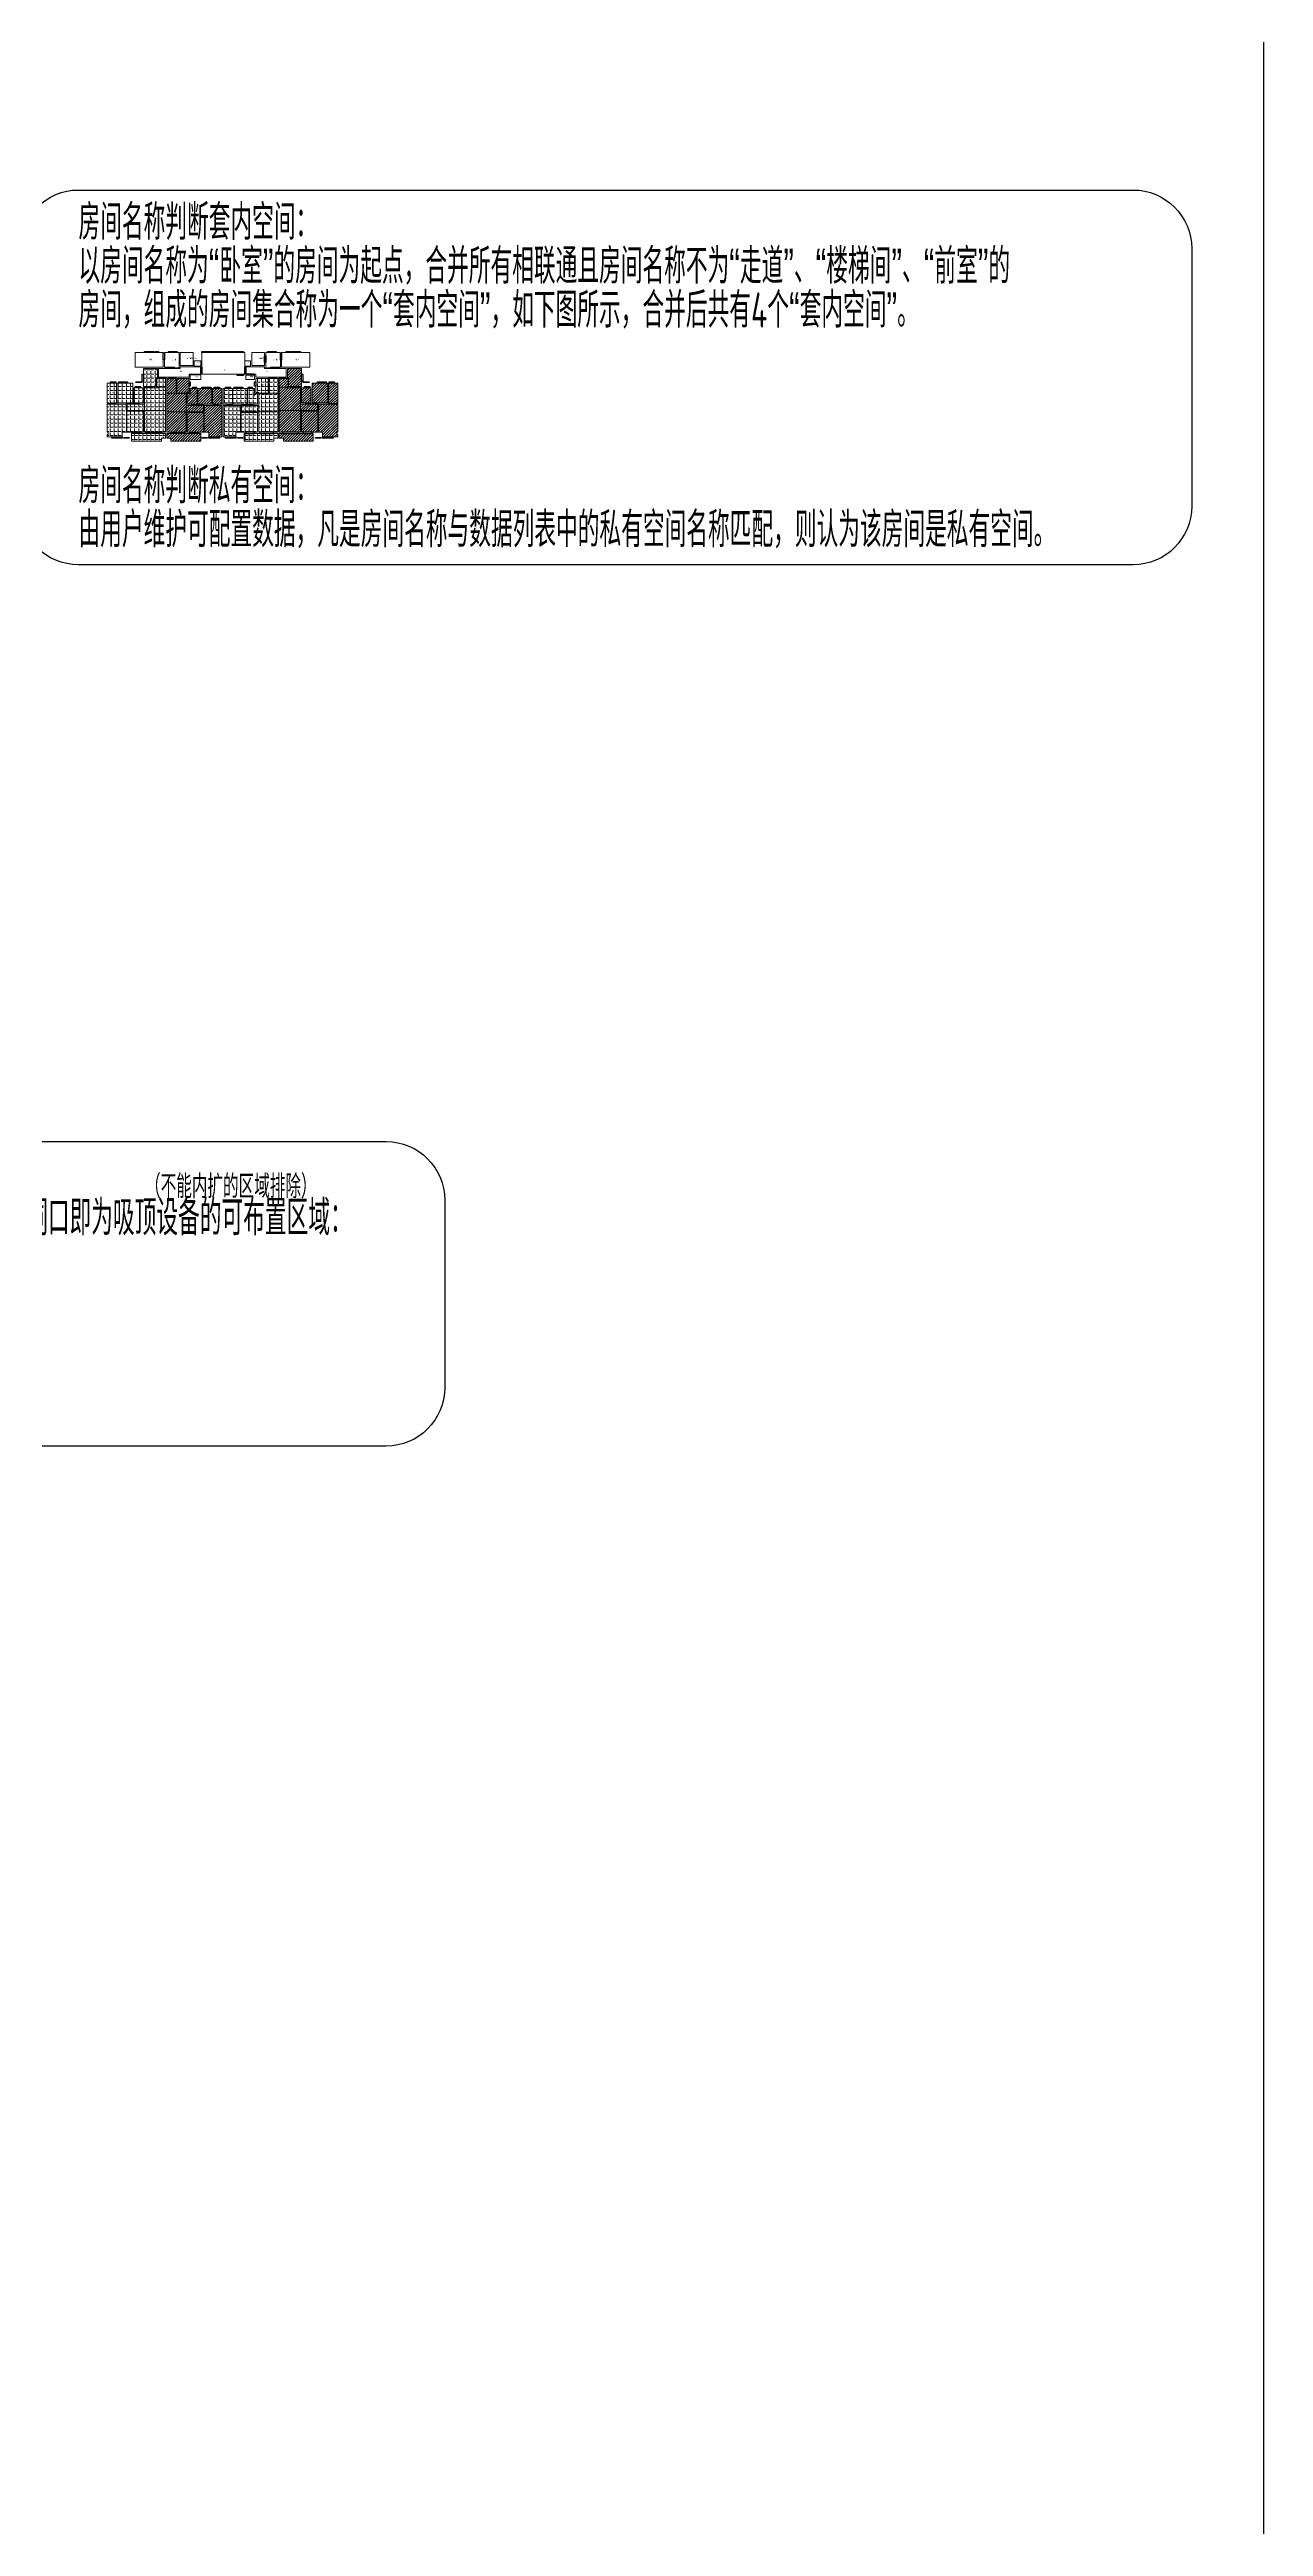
# Model space of a CAD drawing. Header units: millimetres. Extents: x 0 to 4164250, y 0 to 1261500.
# Drawn here: x 2320809 to 2528000, y 423000 to 845987 of the extents above; entities that cross this region are included whole.
import ezdxf
from ezdxf.enums import TextEntityAlignment as Align

# ---------------------------------------------------------------- set-up
doc = ezdxf.new("R2010")
doc.units = ezdxf.units.MM
doc.header["$LTSCALE"] = 1000
for name, color, linetype in [('AI-空间名称', 130, 'Continuous'), ('AI-窗', 6, 'Continuous'), ('AI-门', 4, 'Continuous'), ('C-SHET-SHET', 144, 'Continuous'), ('E-UNIV-DIAG', 2, 'Continuous'), ('E-UNIV-NOTE', 6, 'Continuous')]:
    doc.layers.add(name, color=color, linetype=linetype)
doc.layers.add('AI-空间框线', color=30, linetype='Continuous', lineweight=20)
doc.layers.add('套内', color=9, linetype='Continuous', lineweight=20)
doc.styles.add('TH-STYLE3', font='tssdeng.shx', dxfattribs={"width": 0.65, "bigfont": 'tssdchn.shx'})
pattern_1 = [(0, (2010518, -303284.76), (0, 698.5), [508, -190.5]), (90, (2010518, -303284.76), (-698.5, 4e-14), [508, -190.5])]
pattern_2 = [(45, (2010517.97, -303284.76), (-224.5064, 224.5064), [])]

msp = doc.modelspace()

# ---------------------------------------------------------------- hatches: boundary and pattern name
at = {"layer": '套内'}
h = msp.add_hatch(dxfattribs=at)
h.set_pattern_fill('ANGLE', color=256, scale=100)
h.set_pattern_definition(pattern_1)
h.paths.add_polyline_path([(2332214.74, 789026.69), (2332114.74, 789026.69), (2332114.74, 789026.69), (2331214.74, 789026.69), (2330614.74, 789026.69), (2330614.74, 785526.69), (2332214.74, 785526.69)])
h.paths.add_polyline_path([(2335014.74, 789026.69), (2334114.74, 789026.69), (2334114.74, 789026.69), (2332614.74, 789026.69), (2332314.74, 789026.69), (2332314.74, 785626.69), (2335014.74, 785626.69)])
h.paths.add_polyline_path([(2336814.74, 788226.69), (2336314.74, 788226.69), (2336314.74, 788226.69), (2335414.74, 788226.69), (2335214.74, 788226.69), (2335214.74, 785626.69), (2336814.74, 785626.69)])
h.paths.add_polyline_path([(2340614.74, 788326.69), (2339414.74, 788326.69), (2339414.74, 788226.69), (2338614.74, 788226.69), (2338614.74, 788226.69), (2337014.74, 788226.69), (2337014.74, 784326.69), (2340614.74, 784326.69)])
h.paths.add_polyline_path([(2340614.74, 784326.69), (2337014.74, 784326.69), (2337014.74, 780626.69), (2340614.74, 780626.69)])
h.paths.add_polyline_path([(2337014.74, 785426.69), (2334014.74, 785426.69), (2334014.74, 784326.69), (2337014.74, 784326.69)])
h.paths.add_polyline_path([(2336814.74, 784226.69), (2335064.74, 784226.69), (2335064.74, 784226.69), (2334164.74, 784226.69), (2334014.74, 784226.69), (2334014.74, 780626.69), (2336814.74, 780626.69)])
h.paths.add_polyline_path([(2333914.74, 784476.69), (2333914.74, 784476.69), (2333914.74, 785376.69), (2333914.74, 785426.69), (2332114.74, 785426.69), (2332114.74, 785426.69), (2331314.74, 785426.69), (2330614.74, 785426.69), (2330614.74, 780626.69), (2330814.74, 780626.69), (2330814.74, 780226.69), (2330614.74, 780226.69), (2330614.74, 779826.69), (2333214.74, 779826.69), (2333214.74, 780626.69), (2333914.74, 780626.69)])
h.paths.add_polyline_path([(2340614.74, 780426.69), (2334814.74, 780426.69), (2334814.74, 779126.69), (2339914.74, 779126.69), (2339914.74, 779626.69), (2340614.74, 779626.69)])
h.paths.add_polyline_path([(2340614.74, 789826.69), (2339414.74, 789826.69), (2339114.74, 789826.69), (2339114.74, 788326.69), (2340614.74, 788326.69)])
h.paths.add_polyline_path([(2339014.74, 789926.69), (2339214.74, 789926.69), (2339214.74, 791526.69), (2336814.74, 791526.69), (2336814.74, 788426.69), (2339014.74, 788426.69)])
h.paths.add_polyline_path([(2338776.32, 782435.75), (2339262.14, 782435.75), (2339262.14, 782719.21), (2338776.32, 782719.21)], flags=24)
h.paths.add_polyline_path([(2337975.85, 789931.02), (2338330.33, 789931.02), (2338330.33, 790223.94), (2337975.85, 790223.94)], flags=24)
h = msp.add_hatch(dxfattribs=at)
h.set_pattern_fill('ANSI31', color=256, scale=100)
h.set_pattern_definition(pattern_2)
h.paths.add_polyline_path([(2368414.74, 789026.69), (2368514.74, 789026.69), (2368514.74, 789026.69), (2369414.74, 789026.69), (2370014.74, 789026.69), (2370014.74, 785526.69), (2368414.74, 785526.69)])
h.paths.add_polyline_path([(2365614.74, 789026.69), (2366514.74, 789026.69), (2366514.74, 789026.69), (2368014.74, 789026.69), (2368314.74, 789026.69), (2368314.74, 785626.69), (2365614.74, 785626.69)])
h.paths.add_polyline_path([(2363814.74, 788226.69), (2364314.74, 788226.69), (2364314.74, 788226.69), (2365214.74, 788226.69), (2365414.74, 788226.69), (2365414.74, 785626.69), (2363814.74, 785626.69)])
h.paths.add_polyline_path([(2360014.74, 788326.69), (2361214.74, 788326.69), (2361214.74, 788226.69), (2362014.74, 788226.69), (2362014.74, 788226.69), (2363614.74, 788226.69), (2363614.74, 784326.69), (2360014.74, 784326.69)])
h.paths.add_polyline_path([(2360014.74, 784326.69), (2363614.74, 784326.69), (2363614.74, 780626.69), (2360014.74, 780626.69)])
h.paths.add_polyline_path([(2363614.74, 785426.69), (2366614.74, 785426.69), (2366614.74, 784326.69), (2363614.74, 784326.69)])
h.paths.add_polyline_path([(2363814.74, 784226.69), (2365564.74, 784226.69), (2365564.74, 784226.69), (2366464.74, 784226.69), (2366614.74, 784226.69), (2366614.74, 780626.69), (2363814.74, 780626.69)])
h.paths.add_polyline_path([(2366714.74, 784476.69), (2366714.74, 784476.69), (2366714.74, 785376.69), (2366714.74, 785426.69), (2368514.74, 785426.69), (2368514.74, 785426.69), (2369314.74, 785426.69), (2370014.74, 785426.69), (2370014.74, 780626.69), (2369814.74, 780626.69), (2369814.74, 780226.69), (2370014.74, 780226.69), (2370014.74, 779826.69), (2367414.74, 779826.69), (2367414.74, 780626.69), (2366714.74, 780626.69)])
h.paths.add_polyline_path([(2360014.74, 780426.69), (2365814.74, 780426.69), (2365814.74, 779126.69), (2360714.74, 779126.69), (2360714.74, 779626.69), (2360014.74, 779626.69)])
h.paths.add_polyline_path([(2360014.74, 789826.69), (2361214.74, 789826.69), (2361514.74, 789826.69), (2361514.74, 788326.69), (2360014.74, 788326.69)])
h.paths.add_polyline_path([(2361614.74, 789926.69), (2361414.74, 789926.69), (2361414.74, 791526.69), (2363814.74, 791526.69), (2363814.74, 788426.69), (2361614.74, 788426.69)])
h.paths.add_polyline_path([(2361853.17, 782435.75), (2361367.34, 782435.75), (2361367.34, 782719.21), (2361853.17, 782719.21)], flags=24)
h.paths.add_polyline_path([(2362653.64, 789931.02), (2362299.15, 789931.02), (2362299.15, 790223.94), (2362653.64, 790223.94)], flags=24)
h = msp.add_hatch(dxfattribs=at)
h.set_pattern_fill('ANSI31', color=256, scale=100)
h.set_pattern_definition(pattern_2)
h.paths.add_polyline_path([(2344614.74, 788526.69), (2344614.74, 788526.69), (2344614.74, 789226.69), (2344614.74, 789826.69), (2342514.74, 789826.69), (2342514.74, 787326.69), (2344114.74, 787326.69), (2344114.74, 787426.69), (2344614.74, 787426.69)])
h.paths.add_polyline_path([(2342414.74, 789826.69), (2342314.74, 789826.69), (2342314.74, 789826.69), (2341217.24, 789826.69), (2340814.74, 789826.69), (2340814.74, 787326.69), (2342414.74, 787326.69)])
h.paths.add_polyline_path([(2344114.74, 787226.69), (2342514.74, 787226.69), (2342414.74, 787226.69), (2342414.74, 787326.69), (2341164.74, 787326.69), (2341164.74, 787226.69), (2340814.74, 787226.69), (2340814.74, 784126.69), (2344114.74, 784126.69), (2344114.74, 785226.69)])
h.paths.add_polyline_path([(2347114.74, 785226.69), (2344114.74, 785226.69), (2344114.74, 784126.69), (2346114.74, 784126.69), (2346114.74, 784126.69), (2347014.74, 784126.69), (2347114.74, 784126.69)])
h.paths.add_polyline_path([(2344114.74, 784126.69), (2344114.74, 784126.69), (2340814.74, 784126.69), (2340814.74, 780626.69), (2344114.74, 780626.69)])
h.paths.add_polyline_path([(2347114.74, 784026.69), (2347014.74, 784026.69), (2347014.74, 784026.69), (2346114.74, 784026.69), (2344314.74, 784026.69), (2344314.74, 780626.69), (2347114.74, 780626.69)])
h.paths.add_polyline_path([(2346614.74, 780426.69), (2340814.74, 780426.69), (2340814.74, 779626.69), (2341514.74, 779626.69), (2341514.74, 779126.69), (2346614.74, 779126.69)])
h.paths.add_polyline_path([(2350189.74, 783126.69), (2350214.74, 783126.69), (2350214.74, 785226.69), (2349514.74, 785226.69), (2349514.74, 785226.69), (2348714.74, 785226.69), (2347214.74, 785226.69), (2347214.74, 780626.69), (2348014.74, 780626.69), (2348014.74, 779826.69), (2350214.74, 779826.69), (2350214.74, 780426.69), (2350189.74, 780426.69)])
h.paths.add_polyline_path([(2350214.74, 788126.69), (2349814.74, 788126.69), (2349814.74, 788126.69), (2348914.74, 788126.69), (2348614.74, 788126.69), (2348614.74, 785426.69), (2350214.74, 785426.69)])
h.paths.add_polyline_path([(2348514.74, 788126.69), (2348314.74, 788126.69), (2348314.74, 788126.69), (2346814.74, 788126.69), (2346114.74, 788126.69), (2346114.74, 785426.69), (2348514.74, 785426.69)])
h.paths.add_polyline_path([(2346014.74, 788126.69), (2345914.74, 788126.69), (2345914.74, 788126.69), (2345214.74, 788126.69), (2344814.74, 788126.69), (2344814.74, 787226.69), (2344314.74, 787226.69), (2344314.74, 785426.69), (2346014.74, 785426.69)])
h.paths.add_polyline_path([(2342422.85, 785628.66), (2342778.92, 785628.66), (2342778.92, 785926.3), (2342422.85, 785926.3)], flags=24)
h = msp.add_hatch(dxfattribs=at)
h.set_pattern_fill('ANGLE', color=256, scale=100)
h.set_pattern_definition(pattern_1)
h.paths.add_polyline_path([(2356014.74, 788526.69), (2356014.74, 788526.69), (2356014.74, 789226.69), (2356014.74, 789826.69), (2358114.74, 789826.69), (2358114.74, 787326.69), (2356514.74, 787326.69), (2356514.74, 787426.69), (2356014.74, 787426.69)])
h.paths.add_polyline_path([(2358214.74, 789826.69), (2358314.74, 789826.69), (2358314.74, 789826.69), (2359412.24, 789826.69), (2359814.74, 789826.69), (2359814.74, 787326.69), (2358214.74, 787326.69)])
h.paths.add_polyline_path([(2356514.74, 787226.69), (2358114.74, 787226.69), (2358214.74, 787226.69), (2358214.74, 787326.69), (2359464.74, 787326.69), (2359464.74, 787226.69), (2359814.74, 787226.69), (2359814.74, 784126.69), (2356514.74, 784126.69), (2356514.74, 785226.69)])
h.paths.add_polyline_path([(2353514.74, 785226.69), (2356514.74, 785226.69), (2356514.74, 784126.69), (2354514.74, 784126.69), (2354514.74, 784126.69), (2353614.74, 784126.69), (2353514.74, 784126.69)])
h.paths.add_polyline_path([(2356514.74, 784126.69), (2356514.74, 784126.69), (2359814.74, 784126.69), (2359814.74, 780626.69), (2356514.74, 780626.69)])
h.paths.add_polyline_path([(2353514.74, 784026.69), (2353614.74, 784026.69), (2353614.74, 784026.69), (2354514.74, 784026.69), (2356314.74, 784026.69), (2356314.74, 780626.69), (2353514.74, 780626.69)])
h.paths.add_polyline_path([(2354014.74, 780426.69), (2359814.74, 780426.69), (2359814.74, 779626.69), (2359114.74, 779626.69), (2359114.74, 779126.69), (2354014.74, 779126.69)])
h.paths.add_polyline_path([(2350439.74, 783126.69), (2350414.74, 783126.69), (2350414.74, 785226.69), (2351114.74, 785226.69), (2351114.74, 785226.69), (2351914.74, 785226.69), (2353414.74, 785226.69), (2353414.74, 780626.69), (2352614.74, 780626.69), (2352614.74, 779826.69), (2350414.74, 779826.69), (2350414.74, 780426.69), (2350439.74, 780426.69)])
h.paths.add_polyline_path([(2350414.74, 788126.69), (2350814.74, 788126.69), (2350814.74, 788126.69), (2351714.74, 788126.69), (2352014.74, 788126.69), (2352014.74, 785426.69), (2350414.74, 785426.69)])
h.paths.add_polyline_path([(2352114.74, 788126.69), (2352314.74, 788126.69), (2352314.74, 788126.69), (2353814.74, 788126.69), (2354514.74, 788126.69), (2354514.74, 785426.69), (2352114.74, 785426.69)])
h.paths.add_polyline_path([(2354614.74, 788126.69), (2354714.74, 788126.69), (2354714.74, 788126.69), (2355414.74, 788126.69), (2355814.74, 788126.69), (2355814.74, 787226.69), (2356314.74, 787226.69), (2356314.74, 785426.69), (2354614.74, 785426.69)])
h.paths.add_polyline_path([(2358206.63, 785628.66), (2357850.57, 785628.66), (2357850.57, 785926.3), (2358206.63, 785926.3)], flags=24)

# ---------------------------------------------------------------- linework, layer by layer
at = {"layer": 'AI-空间框线'}
for points in [[(2340214.74, 791726.69), (2335414.74, 791726.69), (2335414.74, 794226.69), (2340214.74, 794226.69)], [(2336814.74, 791526.69), (2339214.74, 791526.69), (2339214.74, 789926.69), (2339014.74, 789926.69), (2339014.74, 788426.69), (2336814.74, 788426.69), (2336814.74, 791526.69)], [(2339414.74, 791526.69), (2343114.74, 791526.69), (2343114.74, 791826.69), (2346614.74, 791826.69), (2346614.74, 790526.69), (2344614.74, 790526.69), (2344614.74, 790026.69), (2339414.74, 790026.69), (2339414.74, 791526.69)], [(2340414.74, 794226.69), (2342914.74, 794226.69), (2342914.74, 791626.69), (2342114.74, 791626.69), (2342114.74, 791726.69), (2340414.74, 791726.69), (2340414.74, 794226.69)], [(2343114.74, 792026.69), (2345314.74, 792026.69), (2345314.74, 794226.69), (2343114.74, 794226.69)], [(2345514.74, 792826.69), (2346614.74, 792826.69), (2346614.74, 791926.69), (2345514.74, 791926.69), (2345514.74, 792826.69)], [(2346814.74, 794226.69), (2354114.74, 794226.69), (2354114.74, 790526.69), (2346814.74, 790526.69)], [(2354114.74, 792826.69), (2355114.74, 792826.69), (2355114.74, 791926.69), (2354114.74, 791926.69), (2354114.74, 792826.69)], [(2357514.74, 791526.69), (2361214.74, 791526.69), (2361214.74, 790026.69), (2356014.74, 790026.69), (2356014.74, 790526.69), (2354314.74, 790526.69), (2354314.74, 791826.69), (2357514.74, 791826.69), (2357514.74, 791526.69)], [(2355314.74, 792026.69), (2357514.74, 792026.69), (2357514.74, 794226.69), (2355314.74, 794226.69)], [(2357714.74, 794226.69), (2360214.74, 794226.69), (2360214.74, 791726.69), (2358514.74, 791726.69), (2358514.74, 791626.69), (2357714.74, 791626.69), (2357714.74, 794226.69)], [(2360414.74, 791726.69), (2365214.74, 791726.69), (2365214.74, 794226.69), (2360414.74, 794226.69)], [(2361414.74, 791526.69), (2363814.74, 791526.69), (2363814.74, 788426.69), (2361614.74, 788426.69), (2361614.74, 789926.69), (2361414.74, 789926.69), (2361414.74, 791526.69)], [(2330614.74, 789026.69), (2332214.74, 789026.69), (2332214.74, 785526.69), (2330614.74, 785526.69), (2330614.74, 789026.69)], [(2332314.74, 789026.69), (2335014.74, 789026.69), (2335014.74, 785626.69), (2332314.74, 785626.69), (2332314.74, 789026.69)], [(2335214.74, 788226.69), (2336814.74, 788226.69), (2336814.74, 785626.69), (2335214.74, 785626.69), (2335214.74, 788226.69)], [(2340614.74, 788326.69), (2340614.74, 784326.69), (2337014.74, 784326.69), (2337014.74, 788226.69), (2339414.74, 788226.69), (2339414.74, 788326.69)], [(2340614.74, 788326.69), (2340614.74, 789826.69), (2339114.74, 789826.69), (2339114.74, 788326.69)], [(2342414.74, 787326.69), (2340814.74, 787326.69), (2340814.74, 789826.69), (2342414.74, 789826.69)], [(2344114.74, 784126.69), (2340814.74, 784126.69), (2340814.74, 787226.69), (2341164.74, 787226.69), (2341164.74, 787326.69), (2342414.74, 787326.69), (2342414.74, 787226.69), (2344114.74, 787226.69)], [(2342514.74, 789826.69), (2344614.74, 789826.69), (2344614.74, 787426.69), (2344114.74, 787426.69), (2344114.74, 787326.69), (2342514.74, 787326.69), (2342514.74, 789826.69)], [(2344814.74, 788126.69), (2346014.74, 788126.69), (2346014.74, 785426.69), (2344314.74, 785426.69), (2344314.74, 787226.69), (2344814.74, 787226.69), (2344814.74, 788126.69)], [(2344814.74, 790426.69), (2346614.74, 790426.69), (2346614.74, 789626.69), (2344814.74, 789626.69), (2344814.74, 790426.69)], [(2346114.74, 788126.69), (2348514.74, 788126.69), (2348514.74, 785426.69), (2346114.74, 785426.69), (2346114.74, 788126.69)], [(2348614.74, 788126.69), (2350214.74, 788126.69), (2350214.74, 785426.69), (2348614.74, 785426.69), (2348614.74, 788126.69)], [(2350414.74, 788126.69), (2352014.74, 788126.69), (2352014.74, 785426.69), (2350414.74, 785426.69), (2350414.74, 788126.69)], [(2352114.74, 788126.69), (2354514.74, 788126.69), (2354514.74, 785426.69), (2352114.74, 785426.69), (2352114.74, 788126.69)], [(2354314.74, 790426.69), (2355814.74, 790426.69), (2355814.74, 789626.69), (2354314.74, 789626.69), (2354314.74, 790426.69)], [(2354614.74, 788126.69), (2355814.74, 788126.69), (2355814.74, 787226.69), (2356314.74, 787226.69), (2356314.74, 785426.69), (2354614.74, 785426.69), (2354614.74, 788126.69)], [(2356014.74, 789826.69), (2358114.74, 789826.69), (2358114.74, 787326.69), (2356514.74, 787326.69), (2356514.74, 787426.69), (2356014.74, 787426.69), (2356014.74, 789826.69)], [(2356514.74, 784126.69), (2359814.74, 784126.69), (2359814.74, 787226.69), (2359464.74, 787226.69), (2359464.74, 787326.69), (2358214.74, 787326.69), (2358214.74, 787226.69), (2356514.74, 787226.69)], [(2358214.74, 787326.69), (2359814.74, 787326.69), (2359814.74, 789826.69), (2358214.74, 789826.69)], [(2360014.74, 788326.69), (2360014.74, 789826.69), (2361514.74, 789826.69), (2361514.74, 788326.69)], [(2360014.74, 788326.69), (2360014.74, 784326.69), (2363614.74, 784326.69), (2363614.74, 788226.69), (2361214.74, 788226.69), (2361214.74, 788326.69)], [(2363814.74, 788226.69), (2365414.74, 788226.69), (2365414.74, 785626.69), (2363814.74, 785626.69), (2363814.74, 788226.69)], [(2365614.74, 789026.69), (2368314.74, 789026.69), (2368314.74, 785626.69), (2365614.74, 785626.69), (2365614.74, 789026.69)], [(2368414.74, 789026.69), (2370014.74, 789026.69), (2370014.74, 785526.69), (2368414.74, 785526.69), (2368414.74, 789026.69)], [(2330614.74, 785426.69), (2333914.74, 785426.69), (2333914.74, 780626.69), (2333214.74, 780626.69), (2333214.74, 779826.69), (2330614.74, 779826.69), (2330614.74, 780226.69), (2330814.74, 780226.69), (2330814.74, 780626.69), (2330614.74, 780626.69), (2330614.74, 785426.69)], [(2337014.74, 785426.69), (2334014.74, 785426.69), (2334014.74, 784326.69), (2337014.74, 784326.69)], [(2334014.74, 784226.69), (2336814.74, 784226.69), (2336814.74, 780626.69), (2334014.74, 780626.69), (2334014.74, 784226.69)], [(2337014.74, 784326.69), (2340614.74, 784326.69), (2340614.74, 780626.69), (2337014.74, 780626.69), (2337014.74, 784326.69)], [(2340814.74, 784126.69), (2344114.74, 784126.69), (2344114.74, 780626.69), (2340814.74, 780626.69)], [(2344114.74, 785226.69), (2347114.74, 785226.69), (2347114.74, 784126.69), (2344114.74, 784126.69)], [(2344314.74, 784026.69), (2347114.74, 784026.69), (2347114.74, 780626.69), (2344314.74, 780626.69), (2344314.74, 784026.69)], [(2347214.74, 785226.69), (2350214.74, 785226.69), (2350214.74, 783126.69), (2350189.74, 783126.69), (2350189.74, 780426.69), (2350214.74, 780426.69), (2350214.74, 779826.69), (2348014.74, 779826.69), (2348014.74, 780626.69), (2347214.74, 780626.69), (2347214.74, 785226.69)], [(2350414.74, 785226.69), (2353414.74, 785226.69), (2353414.74, 780626.69), (2352614.74, 780626.69), (2352614.74, 779826.69), (2350414.74, 779826.69), (2350414.74, 780426.69), (2350439.74, 780426.69), (2350439.74, 783126.69), (2350414.74, 783126.69), (2350414.74, 785226.69)], [(2356514.74, 785226.69), (2353514.74, 785226.69), (2353514.74, 784126.69), (2356514.74, 784126.69)], [(2353514.74, 784026.69), (2356314.74, 784026.69), (2356314.74, 780626.69), (2353514.74, 780626.69), (2353514.74, 784026.69)], [(2359814.74, 784126.69), (2356514.74, 784126.69), (2356514.74, 780626.69), (2359814.74, 780626.69)], [(2363614.74, 784326.69), (2360014.74, 784326.69), (2360014.74, 780626.69), (2363614.74, 780626.69), (2363614.74, 784326.69)], [(2363614.74, 785426.69), (2366614.74, 785426.69), (2366614.74, 784326.69), (2363614.74, 784326.69)], [(2363814.74, 784226.69), (2366614.74, 784226.69), (2366614.74, 780626.69), (2363814.74, 780626.69), (2363814.74, 784226.69)], [(2366714.74, 785426.69), (2370014.74, 785426.69), (2370014.74, 780626.69), (2369814.74, 780626.69), (2369814.74, 780226.69), (2370014.74, 780226.69), (2370014.74, 779826.69), (2367414.74, 779826.69), (2367414.74, 780626.69), (2366714.74, 780626.69), (2366714.74, 785426.69)], [(2334814.74, 780426.69), (2340614.74, 780426.69), (2340614.74, 779626.69), (2339914.74, 779626.69), (2339914.74, 779126.69), (2334814.74, 779126.69)], [(2346614.74, 780426.69), (2340814.74, 780426.69), (2340814.74, 779626.69), (2341514.74, 779626.69), (2341514.74, 779126.69), (2346614.74, 779126.69)], [(2354014.74, 780426.69), (2359814.74, 780426.69), (2359814.74, 779626.69), (2359114.74, 779626.69), (2359114.74, 779126.69), (2354014.74, 779126.69)], [(2365814.74, 780426.69), (2360014.74, 780426.69), (2360014.74, 779626.69), (2360714.74, 779626.69), (2360714.74, 779126.69), (2365814.74, 779126.69)]]:
    msp.add_lwpolyline(points, close=True, dxfattribs=at)
at = {"layer": 'AI-窗', "color": 6}
for points in [[(2337014.74, 794426.69), (2338614.74, 794426.69), (2338614.74, 794226.69), (2337014.74, 794226.69), (2337014.74, 794426.69)], [(2338814.74, 794426.69), (2339414.74, 794426.69), (2339414.74, 794226.69), (2338814.74, 794226.69), (2338814.74, 794426.69)], [(2349414.74, 794226.69), (2346814.74, 794226.69), (2346814.74, 794426.69), (2349414.74, 794426.69), (2349414.74, 794226.69)], [(2353914.74, 794226.69), (2351214.74, 794226.69), (2351214.74, 794426.69), (2353914.74, 794426.69), (2353914.74, 794226.69)], [(2361814.74, 794226.69), (2361214.74, 794226.69), (2361214.74, 794426.69), (2361814.74, 794426.69), (2361814.74, 794226.69)], [(2363614.74, 794226.69), (2362014.74, 794226.69), (2362014.74, 794426.69), (2363614.74, 794426.69), (2363614.74, 794226.69)], [(2332114.74, 789026.69), (2331214.74, 789026.69), (2331214.74, 789226.69), (2332114.74, 789226.69), (2332114.74, 789026.69)], [(2334114.74, 789026.69), (2332614.74, 789026.69), (2332614.74, 789226.69), (2334114.74, 789226.69), (2334114.74, 789026.69)], [(2336314.74, 788226.69), (2335414.74, 788226.69), (2335414.74, 788426.69), (2336314.74, 788426.69), (2336314.74, 788226.69)], [(2336534.74, 789126.69), (2335514.74, 789126.69), (2335514.74, 789226.69), (2336534.74, 789226.69), (2336534.74, 789126.69)], [(2336614.74, 789326.69), (2336614.74, 790526.69), (2336814.74, 790526.69), (2336814.74, 789326.69), (2336614.74, 789326.69)], [(2344614.74, 788526.69), (2344614.74, 789226.69), (2344814.74, 789226.69), (2344814.74, 788526.69), (2344614.74, 788526.69)], [(2345214.74, 788326.69), (2345914.74, 788326.69), (2345914.74, 788126.69), (2345214.74, 788126.69), (2345214.74, 788326.69)], [(2348314.74, 788126.69), (2346814.74, 788126.69), (2346814.74, 788326.69), (2348314.74, 788326.69), (2348314.74, 788126.69)], [(2349814.74, 788126.69), (2348914.74, 788126.69), (2348914.74, 788326.69), (2349814.74, 788326.69), (2349814.74, 788126.69)], [(2351714.74, 788126.69), (2350814.74, 788126.69), (2350814.74, 788326.69), (2351714.74, 788326.69), (2351714.74, 788126.69)], [(2353814.74, 788126.69), (2352314.74, 788126.69), (2352314.74, 788326.69), (2353814.74, 788326.69), (2353814.74, 788126.69)], [(2355414.74, 788126.69), (2354714.74, 788126.69), (2354714.74, 788326.69), (2355414.74, 788326.69), (2355414.74, 788126.69)], [(2355814.74, 788526.69), (2355814.74, 789226.69), (2356014.74, 789226.69), (2356014.74, 788526.69), (2355814.74, 788526.69)], [(2363814.74, 789326.69), (2363814.74, 790526.69), (2364014.74, 790526.69), (2364014.74, 789326.69), (2363814.74, 789326.69)], [(2364094.74, 789226.69), (2365114.74, 789226.69), (2365114.74, 789126.69), (2364094.74, 789126.69), (2364094.74, 789226.69)], [(2365214.74, 788226.69), (2364314.74, 788226.69), (2364314.74, 788426.69), (2365214.74, 788426.69), (2365214.74, 788226.69)], [(2368014.74, 789026.69), (2366514.74, 789026.69), (2366514.74, 789226.69), (2368014.74, 789226.69), (2368014.74, 789026.69)], [(2369414.74, 789026.69), (2368514.74, 789026.69), (2368514.74, 789226.69), (2369414.74, 789226.69), (2369414.74, 789026.69)], [(2333214.74, 779626.69), (2331414.74, 779626.69), (2331414.74, 779826.69), (2333214.74, 779826.69), (2333214.74, 779626.69)], [(2334414.74, 779626.69), (2333494.74, 779626.69), (2333494.74, 779726.69), (2334414.74, 779726.69), (2334414.74, 779626.69)], [(2347734.74, 779626.69), (2346814.74, 779626.69), (2346814.74, 779726.69), (2347734.74, 779726.69), (2347734.74, 779626.69)], [(2349814.74, 779626.69), (2348014.74, 779626.69), (2348014.74, 779826.69), (2349814.74, 779826.69), (2349814.74, 779626.69)], [(2352614.74, 779626.69), (2350814.74, 779626.69), (2350814.74, 779826.69), (2352614.74, 779826.69), (2352614.74, 779626.69)], [(2353814.74, 779626.69), (2352894.74, 779626.69), (2352894.74, 779726.69), (2353814.74, 779726.69), (2353814.74, 779626.69)], [(2367134.74, 779626.69), (2366214.74, 779626.69), (2366214.74, 779726.69), (2367134.74, 779726.69), (2367134.74, 779626.69)], [(2369214.74, 779626.69), (2367414.74, 779626.69), (2367414.74, 779826.69), (2369214.74, 779826.69), (2369214.74, 779626.69)]]:
    msp.add_lwpolyline(points, dxfattribs=at)
at = {"layer": 'AI-门', "color": 4}
for points in [[(2340214.74, 794176.69), (2340414.74, 794176.69), (2340414.74, 792976.69), (2340214.74, 792976.69), (2340214.74, 794176.69)], [(2342014.74, 791726.69), (2342014.74, 791526.69), (2340514.74, 791526.69), (2340514.74, 791726.69), (2342014.74, 791726.69)], [(2342614.74, 794426.69), (2342614.74, 794226.69), (2341114.74, 794226.69), (2341114.74, 794426.69), (2342614.74, 794426.69)], [(2343114.74, 793676.69), (2342914.74, 793676.69), (2342914.74, 792576.69), (2343114.74, 792576.69)], [(2345514.74, 791926.69), (2346414.74, 791926.69), (2346414.74, 791828.69), (2345514.74, 791828.69)], [(2346614.74, 791726.69), (2346814.74, 791726.69), (2346814.74, 790626.69), (2346614.74, 790626.69)], [(2351214.74, 794426.69), (2351214.74, 794226.69), (2349414.74, 794226.69), (2349414.74, 794426.69), (2351214.74, 794426.69)], [(2354114.74, 791726.69), (2354314.74, 791726.69), (2354314.74, 790626.69), (2354114.74, 790626.69), (2354114.74, 791726.69)], [(2354314.74, 791926.69), (2354914.74, 791926.69), (2354914.74, 791826.69), (2354314.74, 791826.69)], [(2357714.74, 793676.69), (2357514.74, 793676.69), (2357514.74, 792576.69), (2357714.74, 792576.69)], [(2357514.74, 793676.69), (2357714.74, 793676.69), (2357714.74, 792576.69), (2357514.74, 792576.69)], [(2359514.74, 794426.69), (2359514.74, 794226.69), (2358014.74, 794226.69), (2358014.74, 794426.69), (2359514.74, 794426.69)], [(2360114.74, 791726.69), (2360114.74, 791526.69), (2358614.74, 791526.69), (2358614.74, 791726.69), (2360114.74, 791726.69)], [(2360214.74, 794176.69), (2360414.74, 794176.69), (2360414.74, 792976.69), (2360214.74, 792976.69), (2360214.74, 794176.69)], [(2337017.24, 788226.69), (2337017.24, 788426.69), (2338614.74, 788426.69), (2338614.74, 788226.69), (2337017.24, 788226.69)], [(2339414.74, 790026.69), (2340614.74, 790026.69), (2340614.74, 789826.69), (2339414.74, 789826.69)], [(2341217.24, 789826.69), (2341217.24, 790026.69), (2342314.74, 790026.69), (2342314.74, 789826.69), (2341217.24, 789826.69)], [(2342514.74, 787226.69), (2342514.74, 787326.69), (2344112.24, 787326.69), (2344112.24, 787226.69)], [(2345114.74, 790526.69), (2346314.74, 790526.69), (2346314.74, 790426.69), (2345114.74, 790426.69)], [(2353914.74, 790526.69), (2353914.74, 790326.69), (2352814.74, 790326.69), (2352814.74, 790526.69), (2353914.74, 790526.69)], [(2355664.74, 790526.69), (2354464.74, 790526.69), (2354464.74, 790426.69), (2355664.74, 790426.69)], [(2358114.74, 787326.69), (2358114.74, 787226.69), (2356517.24, 787226.69), (2356517.24, 787326.69), (2358114.74, 787326.69)], [(2359412.24, 790026.69), (2359412.24, 789826.69), (2358314.74, 789826.69), (2358314.74, 790026.69), (2359412.24, 790026.69)], [(2360064.74, 790026.69), (2361164.74, 790026.69), (2361164.74, 789826.69), (2360064.74, 789826.69)], [(2363612.24, 788426.69), (2363612.24, 788226.69), (2362014.74, 788226.69), (2362014.74, 788426.69), (2363612.24, 788426.69)], [(2332114.74, 785526.69), (2332114.74, 785426.69), (2331314.74, 785426.69), (2331314.74, 785526.69), (2332114.74, 785526.69)], [(2333914.74, 785376.69), (2334014.74, 785376.69), (2334014.74, 784476.69), (2333914.74, 784476.69), (2333914.74, 785376.69)], [(2334964.74, 785626.69), (2334964.74, 785426.69), (2334064.74, 785426.69), (2334064.74, 785626.69), (2334964.74, 785626.69)], [(2335064.74, 784326.69), (2335064.74, 784226.69), (2334164.74, 784226.69), (2334164.74, 784326.69), (2335064.74, 784326.69)], [(2336064.74, 785626.69), (2336064.74, 785426.69), (2335264.74, 785426.69), (2335264.74, 785626.69), (2336064.74, 785626.69)], [(2345914.74, 785426.69), (2345914.74, 785226.69), (2345114.74, 785226.69), (2345114.74, 785426.69), (2345914.74, 785426.69)], [(2347014.74, 784126.69), (2347014.74, 784026.69), (2346114.74, 784026.69), (2346114.74, 784126.69), (2347014.74, 784126.69)], [(2347064.74, 785426.69), (2347064.74, 785226.69), (2346164.74, 785226.69), (2346164.74, 785426.69), (2347064.74, 785426.69)], [(2347114.74, 785126.69), (2347214.74, 785126.69), (2347214.74, 784226.69), (2347114.74, 784226.69), (2347114.74, 785126.69)], [(2349514.74, 785426.69), (2349514.74, 785226.69), (2348714.74, 785226.69), (2348714.74, 785426.69), (2349514.74, 785426.69)], [(2351914.74, 785426.69), (2351914.74, 785226.69), (2351114.74, 785226.69), (2351114.74, 785426.69), (2351914.74, 785426.69)], [(2353414.74, 785126.69), (2353514.74, 785126.69), (2353514.74, 784226.69), (2353414.74, 784226.69), (2353414.74, 785126.69)], [(2354464.74, 785426.69), (2354464.74, 785226.69), (2353564.74, 785226.69), (2353564.74, 785426.69), (2354464.74, 785426.69)], [(2354514.74, 784126.69), (2354514.74, 784026.69), (2353614.74, 784026.69), (2353614.74, 784126.69), (2354514.74, 784126.69)], [(2354714.74, 785226.69), (2354714.74, 785426.69), (2355514.74, 785426.69), (2355514.74, 785226.69), (2354714.74, 785226.69)], [(2365364.74, 785626.69), (2365364.74, 785426.69), (2364564.74, 785426.69), (2364564.74, 785626.69), (2365364.74, 785626.69)], [(2366464.74, 784326.69), (2366464.74, 784226.69), (2365564.74, 784226.69), (2365564.74, 784326.69), (2366464.74, 784326.69)], [(2366564.74, 785626.69), (2366564.74, 785426.69), (2365664.74, 785426.69), (2365664.74, 785626.69), (2366564.74, 785626.69)], [(2366614.74, 785376.69), (2366714.74, 785376.69), (2366714.74, 784476.69), (2366614.74, 784476.69), (2366614.74, 785376.69)], [(2369314.74, 785526.69), (2369314.74, 785426.69), (2368514.74, 785426.69), (2368514.74, 785526.69), (2369314.74, 785526.69)], [(2336412.24, 780626.69), (2336412.24, 780426.69), (2334914.74, 780426.69), (2334914.74, 780626.69), (2336412.24, 780626.69)], [(2339912.24, 780626.69), (2339912.24, 780426.69), (2337214.74, 780426.69), (2337214.74, 780626.69), (2339912.24, 780626.69)], [(2341517.24, 780426.69), (2341517.24, 780626.69), (2343914.74, 780626.69), (2343914.74, 780426.69), (2341517.24, 780426.69)], [(2344717.24, 780426.69), (2344717.24, 780626.69), (2346214.74, 780626.69), (2346214.74, 780426.69), (2344717.24, 780426.69)], [(2355812.24, 780426.69), (2355812.24, 780626.69), (2354314.74, 780626.69), (2354314.74, 780426.69), (2355812.24, 780426.69)], [(2359012.24, 780426.69), (2359012.24, 780626.69), (2356614.74, 780626.69), (2356614.74, 780426.69), (2359012.24, 780426.69)], [(2360617.24, 780626.69), (2360617.24, 780426.69), (2363314.74, 780426.69), (2363314.74, 780626.69), (2360617.24, 780626.69)], [(2364117.24, 780626.69), (2364117.24, 780426.69), (2365614.74, 780426.69), (2365614.74, 780626.69), (2364117.24, 780626.69)]]:
    msp.add_lwpolyline(points, close=True, dxfattribs=at)
at = {"layer": 'C-SHET-SHET'}
msp.add_lwpolyline([(1933500, 1261500), (2528000, 1261500), (2528000, 0), (1933500, 0)], close=True, dxfattribs=at)
at = {"layer": 'E-UNIV-DIAG', "color": 3}
msp.add_lwpolyline([(2505750, 758000), (2325750, 758000, -0.414213562), (2315750, 768000), (2315750, 812000, -0.414213562), (2325750, 822000), (2505750, 822000, -0.414213562), (2515750, 812000), (2515750, 768000, -0.414213562)], format="xyb", close=True, dxfattribs=at)
at = {"layer": 'E-UNIV-DIAG'}
msp.add_lwpolyline([(2378250, 607500), (2198250, 607500, -0.414213562), (2188250, 617500), (2188250, 649500, -0.414213562), (2198250, 659500), (2378250, 659500, -0.414213562), (2388250, 649500), (2388250, 617500, -0.414213562)], format="xyb", close=True, dxfattribs=at)
at = {"layer": '套内'}
msp.add_lwpolyline([(2350414.74, 785426.69), (2350214.74, 785426.69)], dxfattribs=at)

# ---------------------------------------------------------------- texts
at = {"layer": 'AI-空间名称', "style": 'TH-STYLE3', "width": 0.7}
for s, p in [('楼梯间', (2337814.74, 792926.69)), ('合用前室', (2341664.74, 792926.69)), ('走道', (2343014.74, 790926.69)), ('消防电梯兼担架电梯', (2344214.74, 793126.69)), ('水井', (2346064.74, 792376.69)), ('门厅', (2350564.54, 791087.63)), ('弱电井', (2354614.74, 792376.69)), ('消防电梯兼无障碍', (2356414.74, 793126.69)), ('走道', (2357764.74, 790926.69)), ('合用前室', (2358964.74, 792926.69)), ('楼梯间', (2362814.74, 792926.69)), ('卫生间', (2331414.74, 787276.69)), ('卧室', (2333664.74, 787326.69)), ('卫生间', (2336014.74, 786926.69)), ('厨房', (2338014.74, 789976.69)), ('厨房', (2343564.74, 788576.69)), ('卫生间', (2345164.74, 786776.69)), ('强电井', (2345714.74, 790026.69)), ('书房', (2347314.74, 786776.69)), ('卫生间', (2349414.74, 786776.69)), ('卫生间', (2351214.74, 786776.69)), ('书房', (2353314.74, 786776.69)), ('水暖井', (2355064.74, 790026.69)), ('卫生间', (2355464.74, 786776.69)), ('厨房', (2357064.74, 788576.69)), ('厨房', (2362614.74, 789976.69)), ('卫生间', (2364614.74, 786926.69)), ('卧室', (2366964.74, 787326.69)), ('卫生间', (2369214.74, 787276.69)), ('卧室', (2332264.74, 782626.69)), ('卧室', (2335414.74, 782426.69)), ('起居室', (2338814.74, 782476.69)), ('餐厅', (2338814.74, 786326.69)), ('起居室', (2342464.74, 782376.69)), ('餐厅', (2342464.74, 785676.69)), ('卧室', (2345714.74, 782326.69)), ('卧室', (2348714.74, 782526.69)), ('卧室', (2351914.74, 782526.69)), ('卧室', (2354914.74, 782326.69)), ('起居室', (2358164.74, 782376.69)), ('餐厅', (2358164.74, 785676.69)), ('起居室', (2361814.74, 782476.69)), ('餐厅', (2361814.74, 786326.69)), ('卧室', (2365214.74, 782426.69)), ('卧室', (2368364.74, 782626.69))]:
    msp.add_text(s, height=200, dxfattribs=at).set_placement(p)
at = {"layer": 'E-UNIV-NOTE', "style": 'TH-STYLE3', "width": 0.65}
for s, p in [('房间名称判断套内空间：', (2325750, 816500)), ('以房间名称为“卧室”的房间为起点，合并所有相联通且房间名称不为“走道”、“楼梯间”、“前室”的', (2325750, 809000)), ('房间，组成的房间集合称为一个“套内空间”，如下图所示，合并后共有4个“套内空间”。', (2325750, 801500)), ('房间名称判断私有空间：', (2325750, 771500)), ('由用户维护可配置数据，凡是房间名称与数据列表中的私有空间名称匹配，则认为该房间是私有空间。', (2325750, 764000)), ('由区域内的墙、柱、梁可得顶板上的所有梁间区域，内缩一定距离后排除洞口即为吸顶设备的可布置区域：', (2198250, 646500))]:
    msp.add_text(s, height=6000, dxfattribs=at).set_placement(p, align=Align.MIDDLE_LEFT)
at = {"layer": 'E-UNIV-NOTE', "style": 'TH-STYLE3', "width": 0.7}
msp.add_text('（不能内扩的区域排除）', height=4000, dxfattribs=at).set_placement((2351747.33, 652048.57), align=Align.MIDDLE)

doc.saveas('drawing.dxf')
